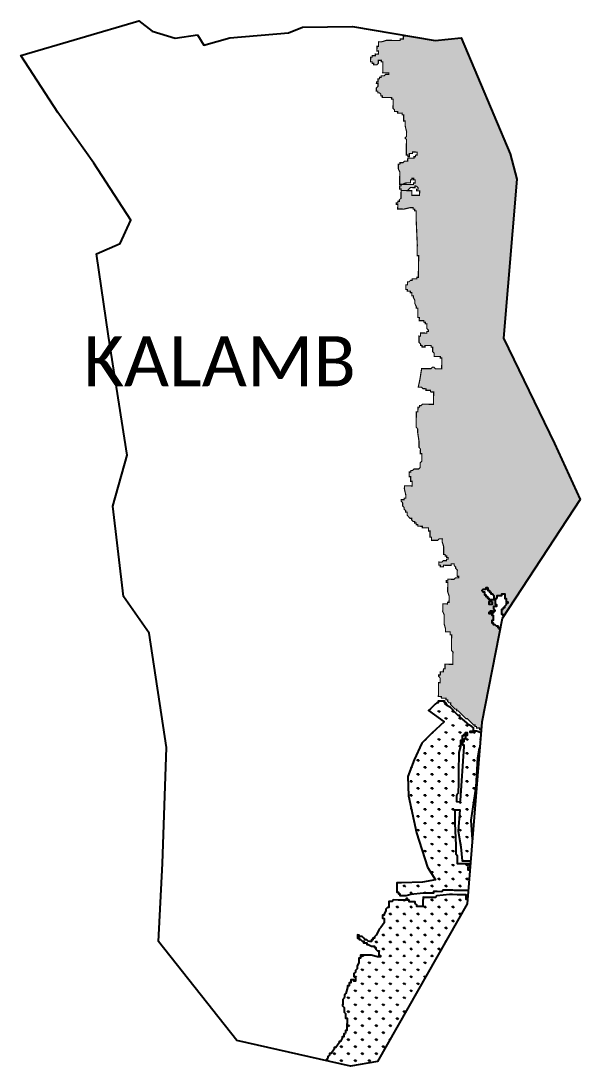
# Model space of a CAD drawing. Header units: metres. Extents: x 264685 to 266124, y 2146503 to 2149191.
import ezdxf

# ---------------------------------------------------------------- set-up
doc = ezdxf.new("R2010")
doc.units = ezdxf.units.M
for name, color, linetype in [('MANGROOVES', 112, 'Continuous'), ('village', 3, 'Continuous'), ('VILLAGE NAME', 250, 'Continuous')]:
    doc.layers.add(name, color=color, linetype=linetype)
doc.styles.get("Standard").update_dxf_attribs({"font": 'simplex.shx'})

msp = doc.modelspace()

# ---------------------------------------------------------------- hatches: boundary and pattern name
at = {"layer": 'MANGROOVES'}
h = msp.add_hatch(dxfattribs=at)
h.set_pattern_fill('GRASS', color=256)
h.paths.add_polyline_path([(265768.4, 2148323.9), (265768.4, 2148319.9), (265768.3, 2148315.9), (265768.3, 2148311.9), (265768.2, 2148308), (265768.1, 2148304), (265768.1, 2148300), (265768, 2148296), (265764.1, 2148296.1), (265760.1, 2148296.1), (265756.1, 2148296.2), (265752.1, 2148296.3), (265748.2, 2148300.3), (265744.2, 2148300.4), (265740.2, 2148296.4), (265736.2, 2148296.5), (265720.3, 2148296.7), (265716.4, 2148296.8), (265712, 2148269), (265707.7, 2148249.2), (265711.7, 2148249.1), (265715.6, 2148249.1), (265719.6, 2148245.1), (265723.5, 2148245), (265727.5, 2148244.9), (265727.5, 2148241), (265731.4, 2148240.9), (265735.4, 2148240.8), (265739.4, 2148240.8), (265739.3, 2148236.8), (265743.3, 2148236.7), (265747.3, 2148236.7), (265747.2, 2148232.7), (265747.2, 2148228.7), (265747, 2148216.8), (265746.8, 2148204.9), (265742.8, 2148204.9), (265730.9, 2148205.1), (265722.9, 2148205.2), (265719, 2148205.3), (265714.9, 2148201.4), (265711, 2148201.4), (265710.9, 2148197.5), (265706.9, 2148197.5), (265706.9, 2148193.5), (265706.8, 2148189.6), (265706.8, 2148185.6), (265702.8, 2148185.7), (265702.7, 2148181.7), (265702.7, 2148177.7), (265702.6, 2148173.7), (265702.3, 2148153.9), (265702.2, 2148149.9), (265702.2, 2148145.9), (265706.1, 2148141.9), (265706, 2148137.9), (265706, 2148133.9), (265709.6, 2148110), (265709.5, 2148106), (265709.5, 2148102.1), (265709.4, 2148094.1), (265713.3, 2148090.1), (265713.2, 2148086.1), (265713.2, 2148082.1), (265713.1, 2148078.1), (265717.1, 2148078.1), (265717, 2148074.1), (265717, 2148070.1), (265716.9, 2148066.2), (265716.9, 2148062.2), (265716.8, 2148058.2), (265712.8, 2148054.3), (265712.7, 2148050.3), (265712.6, 2148046.3), (265712.6, 2148042.4), (265708.5, 2148038.4), (265704.6, 2148038.5), (265696.6, 2148038.6), (265692.6, 2148034.7), (265688.6, 2148034.8), (265688.6, 2148030.8), (265684.6, 2148030.8), (265684.5, 2148026.9), (265684.5, 2148022.9), (265684.4, 2148018.9), (265688.4, 2148018.9), (265688.3, 2148014.9), (265688.3, 2148010.9), (265688.2, 2148006.9), (265692.2, 2148006.9), (265692.1, 2148002.9), (265692.1, 2147998.9), (265692, 2147994.9), (265688, 2147995), (265684, 2147995.1), (265680.1, 2147995.1), (265676.1, 2147995.2), (265672.1, 2147995.2), (265672.1, 2147991.3), (265672, 2147987.3), (265675.7, 2147971.3), (265675.7, 2147967.4), (265675.6, 2147963.4), (265671.7, 2147963.4), (265671.6, 2147959.5), (265667.6, 2147959.5), (265663.6, 2147959.6), (265663.6, 2147955.6), (265667.5, 2147951.6), (265667.4, 2147947.6), (265667.4, 2147943.6), (265671.3, 2147939.6), (265671.2, 2147935.6), (265675.2, 2147931.6), (265675.1, 2147927.6), (265679.1, 2147927.5), (265679, 2147923.6), (265679, 2147919.6), (265686.8, 2147911.5), (265690.8, 2147911.5), (265690.7, 2147907.5), (265694.6, 2147903.5), (265698.6, 2147903.4), (265698.5, 2147899.4), (265702.5, 2147899.4), (265702.4, 2147895.4), (265706.4, 2147895.3), (265706.4, 2147891.3), (265710.3, 2147891.3), (265714.3, 2147891.2), (265718.3, 2147891.2), (265718.2, 2147887.2), (265726.2, 2147887.1), (265730.2, 2147887), (265734.1, 2147887), (265734.1, 2147883), (265734, 2147879), (265738, 2147879), (265737.9, 2147875), (265737.9, 2147871), (265737.8, 2147867), (265737.8, 2147863), (265741.7, 2147863), (265741.7, 2147859), (265741.6, 2147855), (265745.6, 2147855), (265749.6, 2147854.9), (265753.5, 2147854.9), (265757.5, 2147854.8), (265761.5, 2147858.7), (265765.5, 2147858.7), (265769.5, 2147858.6), (265769.4, 2147854.6), (265769.4, 2147850.7), (265773.2, 2147838.7), (265772.9, 2147822.8), (265772.9, 2147818.8), (265776.9, 2147818.7), (265776.8, 2147814.8), (265780.8, 2147814.7), (265780.7, 2147810.7), (265784.7, 2147810.7), (265784.6, 2147806.7), (265780.6, 2147806.7), (265780.6, 2147802.8), (265776.6, 2147802.8), (265772.6, 2147802.9), (265768.6, 2147799), (265764.6, 2147799), (265760.7, 2147799.1), (265760.6, 2147795.1), (265760.5, 2147791.1), (265764.5, 2147791.1), (265764.5, 2147787.1), (265768.4, 2147787), (265772.4, 2147787), (265772.5, 2147791), (265776.4, 2147790.9), (265780.4, 2147790.8), (265792.3, 2147790.7), (265792.4, 2147794.6), (265796.4, 2147794.6), (265800.3, 2147794.5), (265800.3, 2147790.5), (265804.2, 2147786.5), (265804.1, 2147782.5), (265808.1, 2147778.5), (265808, 2147774.5), (265807.9, 2147766.6), (265807.8, 2147762.6), (265811.8, 2147762.5), (265811.7, 2147758.6), (265807.8, 2147758.6), (265803.8, 2147758.7), (265799.8, 2147754.8), (265791.8, 2147754.9), (265787.8, 2147754.9), (265783.9, 2147755), (265783.8, 2147751), (265779.8, 2147751.1), (265779.8, 2147747.1), (265783.7, 2147747.1), (265783.6, 2147739.1), (265783.6, 2147735.1), (265783.5, 2147731.1), (265783.4, 2147727.2), (265783.4, 2147723.2), (265787.2, 2147711.2), (265787.1, 2147703.3), (265787, 2147699.3), (265786.9, 2147695.3), (265783, 2147695.4), (265782.9, 2147691.4), (265778.9, 2147691.5), (265775, 2147691.5), (265771, 2147691.6), (265770.9, 2147687.6), (265770.9, 2147683.6), (265770.8, 2147679.6), (265770.7, 2147671.7), (265774.5, 2147663.7), (265774.5, 2147659.7), (265774.4, 2147655.7), (265774.2, 2147639.8), (265778, 2147627.8), (265777.9, 2147623.9), (265777.9, 2147619.9), (265781.9, 2147619.8), (265785.8, 2147619.8), (265789.8, 2147619.7), (265789.7, 2147615.7), (265789.7, 2147611.8), (265793.7, 2147611.7), (265793.6, 2147607.7), (265793.5, 2147603.8), (265793.2, 2147583.9), (265793.2, 2147579.9), (265793.1, 2147575.9), (265793.1, 2147571.9), (265797, 2147567.9), (265796.9, 2147563.9), (265796.9, 2147560), (265796.8, 2147556), (265796.6, 2147544.1), (265796.6, 2147540.1), (265796.5, 2147536.1), (265792.5, 2147536.2), (265788.6, 2147536.2), (265784.6, 2147536.3), (265780.6, 2147536.3), (265776.6, 2147536.4), (265776.6, 2147532.4), (265776.5, 2147528.5), (265776.5, 2147524.5), (265772.5, 2147524.5), (265772.4, 2147520.6), (265772.4, 2147516.6), (265768.4, 2147516.6), (265764.4, 2147516.7), (265764.4, 2147512.7), (265764.3, 2147508.8), (265760.3, 2147508.8), (265760.3, 2147504.8), (265764.2, 2147500.8), (265764.1, 2147496.8), (265764.1, 2147492.9), (265764, 2147488.9), (265760, 2147488.9), (265759.9, 2147477), (265759.8, 2147473), (265759.7, 2147469.1), (265759.7, 2147465.1), (265759.6, 2147461.1), (265759.6, 2147457.1), (265759.5, 2147453.2), (265763.5, 2147453.1), (265767.4, 2147453), (265767.4, 2147449.1), (265771.4, 2147449), (265775.3, 2147448.9), (265779.3, 2147448.9), (265779.3, 2147444.9), (265783.2, 2147444.9), (265783.2, 2147440.9), (265787.1, 2147436.8), (265791.1, 2147436.8), (265791, 2147432.8), (265794.9, 2147428.8), (265802.8, 2147420.7), (265806.7, 2147420.6), (265806.7, 2147416.7), (265810.6, 2147416.6), (265830.2, 2147396.4), (265834.2, 2147396.4), (265838.1, 2147392.3), (265849.9, 2147380.2), (265853.8, 2147380.2), (265853.8, 2147376.2), (265857.8, 2147376.1), (265857.7, 2147372.2), (265861.7, 2147372.1), (265865.6, 2147372.1), (265865.6, 2147368.1), (265869.6, 2147368), (265870, 2147368), (265871.6, 2147387.3), (265918.3, 2147625.8), (265917.1, 2147625.8), (265917.2, 2147629.8), (265913.2, 2147629.8), (265913.3, 2147633.8), (265909.3, 2147633.8), (265905.4, 2147637.9), (265901.4, 2147637.9), (265901.5, 2147641.9), (265897.5, 2147642), (265897.5, 2147646), (265897.6, 2147649.9), (265901.6, 2147649.9), (265901.6, 2147653.8), (265901.7, 2147657.8), (265901.7, 2147661.8), (265897.8, 2147661.9), (265897.8, 2147665.8), (265893.9, 2147665.9), (265889.9, 2147665.9), (265889.9, 2147669.9), (265893.9, 2147669.9), (265894, 2147673.8), (265897.9, 2147673.8), (265897.9, 2147669.8), (265897.8, 2147665.8), (265901.9, 2147669.7), (265901.9, 2147673.7), (265905.9, 2147673.7), (265902, 2147677.7), (265902, 2147681.7), (265902.1, 2147685.6), (265906.1, 2147685.6), (265910.1, 2147685.5), (265910.1, 2147689.5), (265906.1, 2147689.6), (265906.2, 2147693.5), (265906.3, 2147697.5), (265906.3, 2147701.5), (265906.4, 2147705.5), (265910.3, 2147705.4), (265910.4, 2147709.4), (265910.5, 2147713.4), (265914.4, 2147713.3), (265918.4, 2147713.2), (265922.4, 2147713.2), (265922.4, 2147717.2), (265926.4, 2147717.1), (265930.4, 2147717), (265930.3, 2147713.1), (265930.3, 2147709.1), (265930.2, 2147705.1), (265934.2, 2147705.1), (265934.1, 2147701.1), (265934.1, 2147697.1), (265938.1, 2147697), (265938, 2147693.1), (265934, 2147693.1), (265934, 2147689.2), (265929.9, 2147685.2), (265929.9, 2147681.3), (265925.9, 2147681.3), (265925.8, 2147677.3), (265921.9, 2147677.4), (265921.8, 2147673.4), (265921.7, 2147669.5), (265921.7, 2147665.5), (265925.7, 2147665.4), (265925.6, 2147661.4), (265928.7, 2147661.4), (266124.2, 2147960.1), (266058.3, 2148104.2), (265927.1, 2148374.8), (265961.6, 2148784), (265944.1, 2148849.5), (265818.4, 2149147.5), (265751, 2149140.8), (265673.4, 2149154), (265673.4, 2149152.4), (265669.4, 2149152.4), (265669.4, 2149148.4), (265669.3, 2149144.5), (265665.3, 2149144.5), (265661.3, 2149144.6), (265661.3, 2149140.6), (265657.3, 2149140.7), (265653.3, 2149140.7), (265645.4, 2149140.8), (265637.4, 2149141), (265633.5, 2149141), (265629.5, 2149141.1), (265625.5, 2149141.1), (265613.5, 2149137.3), (265609.6, 2149137.4), (265605.6, 2149137.5), (265605.5, 2149133.5), (265605.5, 2149129.5), (265605.4, 2149125.5), (265601.4, 2149125.6), (265601.4, 2149121.6), (265601.3, 2149117.6), (265601.3, 2149113.7), (265605.2, 2149113.6), (265605.2, 2149109.6), (265605.1, 2149105.7), (265601.1, 2149105.7), (265597.2, 2149105.8), (265597.1, 2149101.8), (265593.1, 2149101.9), (265589.2, 2149101.9), (265589.1, 2149097.9), (265585.1, 2149098), (265585.1, 2149094), (265585, 2149090.1), (265584.9, 2149086.1), (265588.9, 2149086), (265588.9, 2149082), (265592.8, 2149082), (265592.8, 2149078), (265596.7, 2149077.9), (265600.7, 2149077.9), (265604.8, 2149081.8), (265604.8, 2149085.8), (265604.9, 2149089.8), (265608.8, 2149089.7), (265612.8, 2149089.6), (265612.8, 2149085.7), (265616.7, 2149085.6), (265616.7, 2149081.6), (265616.6, 2149077.7), (265616.6, 2149073.7), (265616.5, 2149069.7), (265616.4, 2149065.7), (265616.4, 2149061.7), (265616.3, 2149057.8), (265620.3, 2149057.7), (265624.3, 2149057.7), (265628.3, 2149057.6), (265632.2, 2149057.5), (265632.2, 2149053.6), (265628.2, 2149053.6), (265624.2, 2149053.7), (265620.2, 2149049.8), (265616.2, 2149049.8), (265612.2, 2149049.9), (265612.2, 2149045.9), (265608.2, 2149046), (265608.1, 2149042), (265604.2, 2149042), (265604.1, 2149038.1), (265604, 2149034.1), (265600.1, 2149034.2), (265600, 2149030.2), (265604, 2149030.1), (265603.9, 2149026.1), (265603.9, 2149022.2), (265599.8, 2149018.3), (265599.8, 2149014.3), (265599.7, 2149010.3), (265603.7, 2149010.2), (265603.6, 2149006.3), (265607.6, 2149006.2), (265611.5, 2149002.2), (265611.5, 2148998.2), (265615.4, 2148998.1), (265615.4, 2148994.2), (265619.4, 2148994.1), (265623.3, 2148994), (265627.3, 2148994), (265631.3, 2148993.9), (265635.3, 2148993.9), (265639.2, 2148993.8), (265639.2, 2148989.8), (265643.1, 2148989.8), (265643.1, 2148985.8), (265643, 2148981.8), (265643, 2148977.9), (265642.9, 2148973.9), (265642.9, 2148969.9), (265642.8, 2148965.9), (265646.7, 2148961.9), (265646.7, 2148957.9), (265650.6, 2148957.9), (265654.6, 2148957.8), (265654.5, 2148953.8), (265658.5, 2148953.8), (265662.5, 2148953.7), (265666.5, 2148953.6), (265666.4, 2148949.7), (265670.4, 2148949.6), (265670.3, 2148945.6), (265670.3, 2148941.7), (265670.2, 2148937.7), (265670.1, 2148933.7), (265674.1, 2148933.6), (265674.1, 2148929.7), (265674, 2148925.7), (265673.9, 2148921.7), (265677.7, 2148905.8), (265677.6, 2148901.8), (265677.6, 2148897.8), (265677.5, 2148893.8), (265673.5, 2148889.9), (265677.4, 2148885.9), (265677.3, 2148881.9), (265677.2, 2148874), (265677, 2148862), (265677, 2148858.1), (265676.9, 2148850.1), (265676.8, 2148846.1), (265680.8, 2148846.1), (265680.7, 2148842.1), (265684.7, 2148842), (265684.7, 2148846), (265684.8, 2148850), (265688.8, 2148849.9), (265692.8, 2148849.9), (265692.8, 2148853.8), (265696.8, 2148853.8), (265700.8, 2148853.7), (265704.7, 2148853.7), (265704.7, 2148849.7), (265704.6, 2148845.7), (265700.6, 2148845.8), (265700.6, 2148841.8), (265696.6, 2148841.9), (265696.6, 2148837.9), (265692.6, 2148837.9), (265688.6, 2148838), (265684.6, 2148838.1), (265680.7, 2148838.1), (265680.6, 2148834.1), (265680.5, 2148830.2), (265676.6, 2148830.2), (265672.6, 2148830.3), (265668.6, 2148826.4), (265664.6, 2148826.4), (265660.6, 2148826.5), (265660.5, 2148822.5), (265656.6, 2148822.6), (265656.5, 2148818.6), (265656.5, 2148814.6), (265656.4, 2148810.6), (265660.2, 2148802.6), (265660.1, 2148794.7), (265660, 2148786.7), (265659.9, 2148778.8), (265659.8, 2148774.8), (265659.8, 2148770.8), (265663.8, 2148770.8), (265667.7, 2148770.7), (265675.7, 2148774.6), (265679.7, 2148774.5), (265683.7, 2148774.4), (265687.7, 2148774.4), (265687.7, 2148778.4), (265687.8, 2148782.3), (265691.8, 2148782.3), (265691.8, 2148786.3), (265695.8, 2148786.2), (265695.7, 2148782.2), (265699.7, 2148782.2), (265699.6, 2148778.2), (265699.6, 2148774.2), (265695.6, 2148774.3), (265695.6, 2148770.3), (265691.6, 2148770.4), (265687.6, 2148770.4), (265683.6, 2148770.5), (265679.7, 2148770.5), (265675.7, 2148770.6), (265671.7, 2148770.7), (265667.7, 2148770.7), (265663.8, 2148770.8), (265663.7, 2148766.8), (265659.7, 2148766.9), (265659.7, 2148762.9), (265659.6, 2148758.9), (265663.6, 2148758.8), (265663.5, 2148754.9), (265667.5, 2148754.8), (265671.5, 2148754.7), (265675.4, 2148754.7), (265679.4, 2148754.6), (265683.5, 2148758.5), (265687.5, 2148762.5), (265691.5, 2148762.4), (265695.4, 2148762.3), (265699.4, 2148762.3), (265699.5, 2148766.3), (265703.4, 2148766.2), (265707.4, 2148762.2), (265707.3, 2148758.2), (265703.3, 2148758.3), (265703.3, 2148754.3), (265707.2, 2148754.2), (265711.2, 2148754.2), (265711.2, 2148750.2), (265711.1, 2148746.2), (265711, 2148742.2), (265707.1, 2148742.3), (265703.1, 2148742.4), (265699.1, 2148742.4), (265695.1, 2148742.5), (265691.2, 2148742.5), (265691.2, 2148746.5), (265691.3, 2148750.5), (265691.3, 2148754.5), (265687.4, 2148754.5), (265683.4, 2148754.6), (265679.4, 2148754.6), (265675.4, 2148754.7), (265671.5, 2148754.7), (265667.5, 2148754.8), (265663.5, 2148754.9), (265663.5, 2148750.9), (265663.4, 2148746.9), (265663.3, 2148742.9), (265663.3, 2148739), (265663.2, 2148735), (265659.2, 2148731.1), (265659.1, 2148727.1), (265655.2, 2148727.2), (265655.1, 2148723.2), (265651.1, 2148723.2), (265651.1, 2148719.3), (265655, 2148719.2), (265655, 2148715.2), (265654.9, 2148711.3), (265654.9, 2148707.3), (265658.8, 2148707.2), (265662.8, 2148707.2), (265670.8, 2148707), (265686.7, 2148710.8), (265690.7, 2148710.7), (265694.7, 2148710.7), (265694.6, 2148706.7), (265698.6, 2148706.6), (265698.5, 2148702.7), (265702.5, 2148702.6), (265702.4, 2148698.6), (265702.4, 2148694.6), (265702.3, 2148686.7), (265702.2, 2148682.7), (265705.2, 2148615.1), (265704.9, 2148599.2), (265704.9, 2148595.2), (265704.8, 2148591.2), (265704.8, 2148587.2), (265708.7, 2148587.2), (265708.7, 2148583.2), (265708.6, 2148579.2), (265708.6, 2148575.3), (265708.4, 2148563.3), (265708.2, 2148551.4), (265708.1, 2148547.4), (265708, 2148539.5), (265708, 2148535.5), (265707.9, 2148531.5), (265703.9, 2148531.6), (265703.9, 2148527.6), (265699.9, 2148527.7), (265695.9, 2148527.7), (265692, 2148527.8), (265691.9, 2148523.8), (265687.9, 2148523.9), (265683.9, 2148520), (265679.9, 2148520), (265679.9, 2148516), (265679.8, 2148512.1), (265675.8, 2148512.1), (265675.8, 2148508.1), (265675.7, 2148504.2), (265675.6, 2148500.2), (265679.6, 2148500.1), (265679.6, 2148496.2), (265683.5, 2148496.1), (265687.5, 2148496), (265687.4, 2148492.1), (265691.4, 2148492), (265691.4, 2148488), (265691.3, 2148484.1), (265695.3, 2148484), (265695.2, 2148480), (265699.1, 2148472), (265699, 2148468), (265699, 2148464.1), (265702.8, 2148456.1), (265702.8, 2148452.1), (265706.7, 2148452), (265706.7, 2148448), (265706.6, 2148444.1), (265706.6, 2148440.1), (265706.5, 2148436.1), (265706.4, 2148432.1), (265706.4, 2148428.2), (265710.4, 2148428.1), (265710.3, 2148424.1), (265710.2, 2148420.2), (265714.2, 2148420.1), (265718.2, 2148420), (265722.2, 2148420), (265722.1, 2148416), (265726.1, 2148415.9), (265726, 2148412), (265730, 2148411.9), (265729.9, 2148407.9), (265729.8, 2148400), (265733.7, 2148395.9), (265733.7, 2148392), (265729.7, 2148392), (265729.6, 2148388.1), (265725.7, 2148388.1), (265721.7, 2148388.2), (265717.7, 2148388.2), (265713.7, 2148388.3), (265713.7, 2148384.3), (265713.6, 2148380.3), (265709.6, 2148380.4), (265709.6, 2148376.4), (265709.5, 2148372.4), (265709.5, 2148368.5), (265709.4, 2148364.5), (265713.3, 2148360.5), (265713.3, 2148356.5), (265717.2, 2148356.4), (265717.2, 2148352.5), (265721.2, 2148352.4), (265725.1, 2148352.3), (265725.2, 2148356.3), (265729.2, 2148356.3), (265733.1, 2148356.2), (265737.1, 2148356.1), (265741.1, 2148356.1), (265741, 2148352.1), (265745, 2148352), (265744.9, 2148348.1), (265744.9, 2148344.1), (265744.8, 2148340.1), (265748.7, 2148336.1), (265748.7, 2148332.1), (265748.6, 2148328.1), (265752.6, 2148328.1), (265756.6, 2148328), (265760.6, 2148328), (265764.5, 2148327.9), (265764.5, 2148323.9)])
h.paths.add_polyline_path([(265882.9, 2147733.6), (265886.9, 2147733.6), (265886.9, 2147729.6), (265886.8, 2147725.6), (265890.8, 2147725.6), (265890.7, 2147721.6), (265894.7, 2147721.5), (265894.6, 2147717.6), (265898.6, 2147717.5), (265902.5, 2147713.5), (265902.5, 2147709.5), (265902.4, 2147705.5), (265902.3, 2147701.6), (265898.4, 2147701.6), (265894.4, 2147701.7), (265890.4, 2147701.7), (265890.5, 2147705.7), (265886.5, 2147705.8), (265886.6, 2147709.7), (265882.6, 2147709.8), (265882.6, 2147713.8), (265878.7, 2147713.8), (265878.7, 2147717.8), (265878.8, 2147721.8), (265874.8, 2147721.8), (265870.9, 2147725.9), (265874.9, 2147729.8), (265878.9, 2147729.7), (265882.9, 2147729.7)], flags=16)
h.paths.add_polyline_path([(265890.4, 2147697.8), (265894.3, 2147697.7), (265898.3, 2147697.6), (265898.2, 2147693.7), (265898.2, 2147689.7), (265894.2, 2147689.7), (265890.2, 2147689.8), (265890.3, 2147693.8)], flags=16)
h = msp.add_hatch(dxfattribs=at)
h.set_pattern_fill('GRASS', color=256)
h.paths.add_polyline_path([(265861.1, 2147295.5), (265864.9, 2147321.3), (265866.2, 2147321), (265869.4, 2147360.1), (265857.6, 2147364.2), (265853.6, 2147364.3), (265849.6, 2147364.3), (265845.6, 2147360.4), (265841.6, 2147360.5), (265841.7, 2147364.5), (265845.6, 2147364.4), (265849.6, 2147364.3), (265849.7, 2147368.3), (265849.7, 2147372.3), (265845.8, 2147376.3), (265837.9, 2147380.4), (265834, 2147384.5), (265814.4, 2147400.6), (265814.4, 2147404.6), (265810.5, 2147404.7), (265806.5, 2147408.7), (265790.9, 2147424.9), (265783, 2147428.9), (265779.1, 2147437), (265775.2, 2147437), (265775.2, 2147441), (265771.2, 2147441.1), (265767.3, 2147441.1), (265763.3, 2147441.2), (265759.3, 2147441.2), (265759.3, 2147437.3), (265755.3, 2147437.3), (265751.3, 2147433.4), (265739.2, 2147421.6), (265733.9, 2147417.6), (265774.3, 2147388), (265743, 2147359), (265717.2, 2147333), (265697.3, 2147290.6), (265680.9, 2147247.2), (265682.6, 2147198.2), (265702.8, 2147103), (265731.7, 2147014.6), (265751.8, 2146981.7), (265718.8, 2146975.7), (265664.8, 2146974.1), (265653, 2146973.6), (265652.9, 2146969.6), (265652.8, 2146961.7), (265652.7, 2146953.7), (265652.6, 2146949.7), (265656.6, 2146949.7), (265656.5, 2146945.7), (265660.5, 2146945.6), (265660.5, 2146941.7), (265664.4, 2146941.6), (265668.4, 2146941.6), (265672.4, 2146941.5), (265676.4, 2146941.4), (265688.3, 2146945.2), (265720.2, 2146948.7), (265724.2, 2146948.7), (265728.2, 2146948.6), (265744.1, 2146948.4), (265748, 2146948.3), (265748.1, 2146952.3), (265752.1, 2146952.2), (265756, 2146952.2), (265768, 2146952), (265772, 2146955.9), (265776, 2146955.9), (265779.9, 2146955.8), (265783.9, 2146955.7), (265791.9, 2146955.6), (265795.8, 2146955.6), (265799.8, 2146955.5), (265803.8, 2146955.4), (265819.7, 2146955.2), (265831.6, 2146955), (265835.6, 2146955), (265836.4, 2146955), (265840.6, 2147006.6), (265840.3, 2147006.6), (265836.4, 2147006.7), (265836.4, 2147010.6), (265836.5, 2147014.6), (265840.5, 2147014.5), (265840.5, 2147018.5), (265840.6, 2147022.5), (265836.6, 2147022.6), (265832.6, 2147022.6), (265824.7, 2147022.7), (265820.7, 2147022.8), (265816.7, 2147022.9), (265812.8, 2147022.9), (265808.8, 2147023), (265808.8, 2147026.9), (265808.9, 2147030.9), (265809, 2147034.9), (265809.1, 2147042.8), (265805.2, 2147046.9), (265805.5, 2147070.7), (265802.4, 2147126.5), (265802.4, 2147130.4), (265802.5, 2147138.4), (265802.6, 2147142.4), (265802.7, 2147146.3), (265802.7, 2147150.3), (265802.8, 2147154.3), (265802.8, 2147158.3), (265802.9, 2147162.2), (265814.8, 2147162.1), (265810, 2147106.5), (265817.4, 2147066.6), (265820.8, 2147030.7), (265842.6, 2147030.4), (265847.2, 2147087), (265843.8, 2147134.9), (265856.6, 2147221)])
h.paths.add_polyline_path([(265812.3, 2147257.5), (265812.3, 2147261.5), (265812.4, 2147265.5), (265812.4, 2147269.5), (265812.8, 2147297.3), (265812.9, 2147301.3), (265813, 2147305.2), (265813, 2147309.2), (265817.2, 2147325.1), (265817.3, 2147329), (265817.4, 2147333), (265817.4, 2147337), (265817.5, 2147341), (265821.4, 2147340.9), (265821.5, 2147344.9), (265821.6, 2147348.8), (265821.6, 2147352.8), (265825.6, 2147352.8), (265825.7, 2147356.7), (265829.6, 2147356.7), (265829.7, 2147360.7), (265833.7, 2147360.6), (265833.5, 2147352.6), (265829.6, 2147352.7), (265829.5, 2147348.7), (265829.5, 2147344.8), (265825.5, 2147344.8), (265825.4, 2147340.8), (265825.4, 2147336.9), (265821.4, 2147336.9), (265821.3, 2147332.9), (265821.3, 2147329), (265825.2, 2147328.9), (265825.2, 2147324.9), (265815.2, 2147185.9), (265815.1, 2147181.9), (265807.2, 2147182.1), (265807.3, 2147190), (265807.3, 2147194), (265807.4, 2147198), (265807.5, 2147201.9), (265811.5, 2147205.8), (265811.8, 2147229.7), (265811.9, 2147233.7), (265812, 2147237.7), (265812, 2147241.6)], flags=16)
h = msp.add_hatch(dxfattribs=at)
h.set_pattern_fill('GRASS', color=256)
h.paths.add_polyline_path([(265833.6, 2146920.2), (265834.5, 2146931.1), (265831.3, 2146931.2), (265831.3, 2146935.2), (265831.4, 2146939.1), (265831.4, 2146943.1), (265827.5, 2146943.2), (265823.5, 2146943.2), (265819.5, 2146943.3), (265807.6, 2146943.5), (265795.7, 2146943.6), (265791.7, 2146943.7), (265787.7, 2146943.8), (265755.9, 2146940.3), (265751.8, 2146936.3), (265747.9, 2146936.4), (265743.9, 2146936.5), (265739.9, 2146936.5), (265732, 2146936.6), (265728, 2146936.7), (265724, 2146936.7), (265720, 2146936.8), (265720, 2146932.8), (265719.9, 2146928.9), (265719.9, 2146924.9), (265719.8, 2146920.9), (265719.7, 2146916.9), (265719.7, 2146913), (265715.7, 2146913), (265711.7, 2146913.1), (265707.8, 2146913.1), (265703.8, 2146913.2), (265703.8, 2146917.2), (265699.9, 2146921.2), (265700, 2146925.2), (265696, 2146925.2), (265692, 2146925.3), (265688.1, 2146925.4), (265684.1, 2146925.4), (265684.1, 2146929.4), (265680.2, 2146929.4), (265680.2, 2146933.4), (265676.2, 2146933.5), (265676.2, 2146929.5), (265672.2, 2146929.6), (265660.3, 2146929.7), (265656.3, 2146929.8), (265644.4, 2146930), (265640.4, 2146926.1), (265636.4, 2146926.1), (265632.4, 2146926.2), (265632.3, 2146922.2), (265632.3, 2146918.2), (265632.2, 2146914.3), (265632.2, 2146910.3), (265628.2, 2146910.3), (265624.2, 2146906.4), (265624.1, 2146902.4), (265620, 2146894.6), (265619.9, 2146890.6), (265616, 2146890.6), (265615.9, 2146886.7), (265615.9, 2146882.7), (265619.8, 2146882.6), (265619.8, 2146878.6), (265619.7, 2146874.7), (265619.7, 2146870.7), (265611.5, 2146858.9), (265607.5, 2146855), (265603.4, 2146847.1), (265599.3, 2146839.2), (265595.3, 2146835.3), (265595.2, 2146831.3), (265591.2, 2146831.4), (265591.2, 2146827.4), (265587.2, 2146827.4), (265587.1, 2146823.5), (265583.2, 2146823.5), (265579.2, 2146823.6), (265575.3, 2146827.6), (265571.3, 2146827.7), (265567.4, 2146831.7), (265563.5, 2146835.7), (265559.5, 2146835.8), (265555.5, 2146835.9), (265555.6, 2146839.8), (265551.6, 2146839.9), (265551.6, 2146835.9), (265551.5, 2146831.9), (265555.5, 2146831.9), (265555.4, 2146827.9), (265559.4, 2146827.9), (265563.3, 2146823.8), (265567.3, 2146823.8), (265567.2, 2146819.8), (265571.2, 2146819.7), (265575.2, 2146819.7), (265575.1, 2146815.7), (265579.1, 2146815.6), (265587, 2146811.5), (265590.9, 2146811.5), (265594.9, 2146811.4), (265594.9, 2146807.4), (265598.8, 2146807.4), (265598.8, 2146803.4), (265602.7, 2146799.4), (265606.7, 2146799.3), (265606.6, 2146795.3), (265606.6, 2146791.4), (265606.5, 2146787.4), (265610.5, 2146787.3), (265610.4, 2146783.4), (265606.4, 2146783.4), (265602.5, 2146783.5), (265586.6, 2146787.7), (265582.6, 2146787.7), (265578.7, 2146787.8), (265574.7, 2146787.9), (265570.7, 2146787.9), (265566.7, 2146788), (265562.8, 2146788), (265558.8, 2146788.1), (265558.7, 2146784.1), (265558.7, 2146780.1), (265554.7, 2146780.2), (265554.6, 2146776.2), (265554.5, 2146768.3), (265550.4, 2146760.4), (265550.4, 2146756.4), (265550.3, 2146752.4), (265546.3, 2146748.5), (265546.2, 2146744.5), (265542.2, 2146740.6), (265542.1, 2146736.7), (265542.1, 2146732.7), (265546, 2146728.6), (265545.9, 2146724.7), (265545.9, 2146720.7), (265541.9, 2146720.7), (265541.9, 2146724.7), (265538, 2146724.8), (265534, 2146724.8), (265533.9, 2146720.9), (265533.9, 2146716.9), (265529.9, 2146716.9), (265529.8, 2146713), (265529.8, 2146709), (265525.8, 2146709.1), (265525.8, 2146705.1), (265521.5, 2146689.2), (265517.5, 2146685.3), (265517.5, 2146681.3), (265517.4, 2146677.4), (265513.4, 2146673.5), (265513.3, 2146669.5), (265513.2, 2146665.5), (265513.2, 2146661.5), (265513.1, 2146657.6), (265517, 2146653.5), (265516.9, 2146645.6), (265516.9, 2146641.6), (265520.8, 2146637.6), (265520.7, 2146629.6), (265520.6, 2146625.6), (265524.6, 2146625.6), (265524.5, 2146621.6), (265524.5, 2146617.6), (265524.4, 2146613.6), (265524.3, 2146609.7), (265524.3, 2146605.7), (265524.2, 2146601.7), (265524.2, 2146597.7), (265524.1, 2146593.8), (265520.1, 2146593.8), (265520.1, 2146589.9), (265520, 2146585.9), (265516, 2146585.9), (265516, 2146582), (265515.9, 2146578), (265511.9, 2146578), (265511.9, 2146574.1), (265507.8, 2146566.2), (265503.8, 2146566.2), (265503.8, 2146562.3), (265495.6, 2146550.4), (265491.7, 2146550.5), (265491.6, 2146546.5), (265483.5, 2146534.7), (265479.5, 2146534.8), (265479.4, 2146530.8), (265475.4, 2146526.9), (265475.3, 2146522.9), (265471.3, 2146519), (265471.3, 2146516.7), (265533.3, 2146502.6), (265603, 2146514.5)])

# ---------------------------------------------------------------- linework, layer by layer
at = {"layer": 'MANGROOVES', "const_width": 2.98}
msp.add_lwpolyline([(265673.4, 2149154), (265673.4, 2149152.4), (265669.4, 2149152.4), (265669.4, 2149148.4), (265669.3, 2149144.5), (265665.3, 2149144.5), (265661.3, 2149144.6), (265661.3, 2149140.6), (265657.3, 2149140.7), (265653.3, 2149140.7), (265645.4, 2149140.8), (265637.4, 2149141), (265633.5, 2149141), (265629.5, 2149141.1), (265625.5, 2149141.1), (265613.5, 2149137.3), (265609.6, 2149137.4), (265605.6, 2149137.5), (265605.5, 2149133.5), (265605.5, 2149129.5), (265605.4, 2149125.5), (265601.4, 2149125.6), (265601.4, 2149121.6), (265601.3, 2149117.6), (265601.3, 2149113.7), (265605.2, 2149113.6), (265605.2, 2149109.6), (265605.1, 2149105.7), (265601.1, 2149105.7), (265597.2, 2149105.8), (265597.1, 2149101.8), (265593.1, 2149101.9), (265589.2, 2149101.9), (265589.1, 2149097.9), (265585.1, 2149098), (265585.1, 2149094), (265585, 2149090.1), (265584.9, 2149086.1), (265588.9, 2149086), (265588.9, 2149082), (265592.8, 2149082), (265592.8, 2149078), (265596.7, 2149077.9), (265600.7, 2149077.9), (265604.8, 2149081.8), (265604.8, 2149085.8), (265604.9, 2149089.8), (265608.8, 2149089.7), (265612.8, 2149089.6), (265612.8, 2149085.7), (265616.7, 2149085.6), (265616.7, 2149081.6), (265616.6, 2149077.7), (265616.6, 2149073.7), (265616.5, 2149069.7), (265616.4, 2149065.7), (265616.4, 2149061.7), (265616.3, 2149057.8), (265620.3, 2149057.7), (265624.3, 2149057.7), (265628.3, 2149057.6), (265632.2, 2149057.5), (265632.2, 2149053.6), (265628.2, 2149053.6), (265624.2, 2149053.7), (265620.2, 2149049.8), (265616.2, 2149049.8), (265612.2, 2149049.9), (265612.2, 2149045.9), (265608.2, 2149046), (265608.1, 2149042), (265604.2, 2149042), (265604.1, 2149038.1), (265604, 2149034.1), (265600.1, 2149034.2), (265600, 2149030.2), (265604, 2149030.1), (265603.9, 2149026.1), (265603.9, 2149022.2), (265599.8, 2149018.3), (265599.8, 2149014.3), (265599.7, 2149010.3), (265603.7, 2149010.2), (265603.6, 2149006.3), (265607.6, 2149006.2), (265611.5, 2149002.2), (265611.5, 2148998.2), (265615.4, 2148998.1), (265615.4, 2148994.2), (265619.4, 2148994.1), (265623.3, 2148994), (265627.3, 2148994), (265631.3, 2148993.9), (265635.3, 2148993.9), (265639.2, 2148993.8), (265639.2, 2148989.8), (265643.1, 2148989.8), (265643.1, 2148985.8), (265643, 2148981.8), (265643, 2148977.9), (265642.9, 2148973.9), (265642.9, 2148969.9), (265642.8, 2148965.9), (265646.7, 2148961.9), (265646.7, 2148957.9), (265650.6, 2148957.9), (265654.6, 2148957.8), (265654.5, 2148953.8), (265658.5, 2148953.8), (265662.5, 2148953.7), (265666.5, 2148953.6), (265666.4, 2148949.7), (265670.4, 2148949.6), (265670.3, 2148945.6), (265670.3, 2148941.7), (265670.2, 2148937.7), (265670.1, 2148933.7), (265674.1, 2148933.6), (265674.1, 2148929.7), (265674, 2148925.7), (265673.9, 2148921.7), (265677.7, 2148905.8), (265677.6, 2148901.8), (265677.6, 2148897.8), (265677.5, 2148893.8), (265673.5, 2148889.9), (265677.4, 2148885.9), (265677.3, 2148881.9), (265677.2, 2148874), (265677, 2148862), (265677, 2148858.1), (265676.9, 2148850.1), (265676.8, 2148846.1), (265680.8, 2148846.1), (265680.7, 2148842.1), (265684.7, 2148842), (265684.7, 2148846), (265684.8, 2148850), (265688.8, 2148849.9), (265692.8, 2148849.9), (265692.8, 2148853.8), (265696.8, 2148853.8), (265700.8, 2148853.7), (265704.7, 2148853.7), (265704.7, 2148849.7), (265704.6, 2148845.7), (265700.6, 2148845.8), (265700.6, 2148841.8), (265696.6, 2148841.9), (265696.6, 2148837.9), (265692.6, 2148837.9), (265688.6, 2148838), (265684.6, 2148838.1), (265680.7, 2148838.1), (265680.6, 2148834.1), (265680.5, 2148830.2), (265676.6, 2148830.2), (265672.6, 2148830.3), (265668.6, 2148826.4), (265664.6, 2148826.4), (265660.6, 2148826.5), (265660.5, 2148822.5), (265656.6, 2148822.6), (265656.5, 2148818.6), (265656.5, 2148814.6), (265656.4, 2148810.6), (265660.2, 2148802.6), (265660.1, 2148794.7), (265660, 2148786.7), (265659.9, 2148778.8), (265659.8, 2148774.8), (265659.8, 2148770.8), (265663.8, 2148770.8), (265667.7, 2148770.7), (265675.7, 2148774.6), (265679.7, 2148774.5), (265683.7, 2148774.4), (265687.7, 2148774.4), (265687.7, 2148778.4), (265687.8, 2148782.3), (265691.8, 2148782.3), (265691.8, 2148786.3), (265695.8, 2148786.2), (265695.7, 2148782.2), (265699.7, 2148782.2), (265699.6, 2148778.2), (265699.6, 2148774.2), (265695.6, 2148774.3), (265695.6, 2148770.3), (265691.6, 2148770.4), (265687.6, 2148770.4), (265683.6, 2148770.5), (265679.7, 2148770.5), (265675.7, 2148770.6), (265671.7, 2148770.7), (265667.7, 2148770.7), (265663.8, 2148770.8), (265663.7, 2148766.8), (265659.7, 2148766.9), (265659.7, 2148762.9), (265659.6, 2148758.9), (265663.6, 2148758.8), (265663.5, 2148754.9), (265667.5, 2148754.8), (265671.5, 2148754.7), (265675.4, 2148754.7), (265679.4, 2148754.6), (265683.5, 2148758.5), (265687.5, 2148762.5), (265691.5, 2148762.4), (265695.4, 2148762.3), (265699.4, 2148762.3), (265699.5, 2148766.3), (265703.4, 2148766.2), (265707.4, 2148762.2), (265707.3, 2148758.2), (265703.3, 2148758.3), (265703.3, 2148754.3), (265707.2, 2148754.2), (265711.2, 2148754.2), (265711.2, 2148750.2), (265711.1, 2148746.2), (265711, 2148742.2), (265707.1, 2148742.3), (265703.1, 2148742.4), (265699.1, 2148742.4), (265695.1, 2148742.5), (265691.2, 2148742.5), (265691.2, 2148746.5), (265691.3, 2148750.5), (265691.3, 2148754.5), (265687.4, 2148754.5), (265683.4, 2148754.6), (265679.4, 2148754.6), (265675.4, 2148754.7), (265671.5, 2148754.7), (265667.5, 2148754.8), (265663.5, 2148754.9), (265663.5, 2148750.9), (265663.4, 2148746.9), (265663.3, 2148742.9), (265663.3, 2148739), (265663.2, 2148735), (265659.2, 2148731.1), (265659.1, 2148727.1), (265655.2, 2148727.2), (265655.1, 2148723.2), (265651.1, 2148723.2), (265651.1, 2148719.3), (265655, 2148719.2), (265655, 2148715.2), (265654.9, 2148711.3), (265654.9, 2148707.3), (265658.8, 2148707.2), (265662.8, 2148707.2), (265670.8, 2148707), (265686.7, 2148710.8), (265690.7, 2148710.7), (265694.7, 2148710.7), (265694.6, 2148706.7), (265698.6, 2148706.6), (265698.5, 2148702.7), (265702.5, 2148702.6), (265702.4, 2148698.6), (265702.4, 2148694.6), (265702.3, 2148686.7), (265702.2, 2148682.7), (265705.2, 2148615.1), (265704.9, 2148599.2), (265704.9, 2148595.2), (265704.8, 2148591.2), (265704.8, 2148587.2), (265708.7, 2148587.2), (265708.7, 2148583.2), (265708.6, 2148579.2), (265708.6, 2148575.3), (265708.4, 2148563.3), (265708.2, 2148551.4), (265708.1, 2148547.4), (265708, 2148539.5), (265708, 2148535.5), (265707.9, 2148531.5), (265703.9, 2148531.6), (265703.9, 2148527.6), (265699.9, 2148527.7), (265695.9, 2148527.7), (265692, 2148527.8), (265691.9, 2148523.8), (265687.9, 2148523.9), (265683.9, 2148520), (265679.9, 2148520), (265679.9, 2148516), (265679.8, 2148512.1), (265675.8, 2148512.1), (265675.8, 2148508.1), (265675.7, 2148504.2), (265675.6, 2148500.2), (265679.6, 2148500.1), (265679.6, 2148496.2), (265683.5, 2148496.1), (265687.5, 2148496), (265687.4, 2148492.1), (265691.4, 2148492), (265691.4, 2148488), (265691.3, 2148484.1), (265695.3, 2148484), (265695.2, 2148480), (265699.1, 2148472), (265699, 2148468), (265699, 2148464.1), (265702.8, 2148456.1), (265702.8, 2148452.1), (265706.7, 2148452), (265706.7, 2148448), (265706.6, 2148444.1), (265706.6, 2148440.1), (265706.5, 2148436.1), (265706.4, 2148432.1), (265706.4, 2148428.2), (265710.4, 2148428.1), (265710.3, 2148424.1), (265710.2, 2148420.2), (265714.2, 2148420.1), (265718.2, 2148420), (265722.2, 2148420), (265722.1, 2148416), (265726.1, 2148415.9), (265726, 2148412), (265730, 2148411.9), (265729.9, 2148407.9), (265729.8, 2148400), (265733.7, 2148395.9), (265733.7, 2148392), (265729.7, 2148392), (265729.6, 2148388.1), (265725.7, 2148388.1), (265721.7, 2148388.2), (265717.7, 2148388.2), (265713.7, 2148388.3), (265713.7, 2148384.3), (265713.6, 2148380.3), (265709.6, 2148380.4), (265709.6, 2148376.4), (265709.5, 2148372.4), (265709.5, 2148368.5), (265709.4, 2148364.5), (265713.3, 2148360.5), (265713.3, 2148356.5), (265717.2, 2148356.4), (265717.2, 2148352.5), (265721.2, 2148352.4), (265725.1, 2148352.3), (265725.2, 2148356.3), (265729.2, 2148356.3), (265733.1, 2148356.2), (265737.1, 2148356.1), (265741.1, 2148356.1), (265741, 2148352.1), (265745, 2148352), (265744.9, 2148348.1), (265744.9, 2148344.1), (265744.8, 2148340.1), (265748.7, 2148336.1), (265748.7, 2148332.1), (265748.6, 2148328.1), (265752.6, 2148328.1), (265756.6, 2148328), (265760.6, 2148328), (265764.5, 2148327.9), (265764.5, 2148323.9), (265768.4, 2148323.9), (265768.4, 2148323.9), (265768.4, 2148319.9), (265768.3, 2148315.9), (265768.3, 2148311.9), (265768.2, 2148308), (265768.1, 2148304), (265768.1, 2148300), (265768, 2148296), (265764.1, 2148296.1), (265760.1, 2148296.1), (265756.1, 2148296.2), (265752.1, 2148296.3), (265748.2, 2148300.3), (265744.2, 2148300.4), (265740.2, 2148296.4), (265736.2, 2148296.5), (265720.3, 2148296.7), (265716.4, 2148296.8), (265712, 2148269), (265707.7, 2148249.2), (265711.7, 2148249.1), (265715.6, 2148249.1), (265719.6, 2148245.1), (265723.5, 2148245), (265727.5, 2148244.9), (265727.5, 2148241), (265731.4, 2148240.9), (265735.4, 2148240.8), (265739.4, 2148240.8), (265739.3, 2148236.8), (265743.3, 2148236.7), (265747.3, 2148236.7), (265747.2, 2148232.7), (265747.2, 2148228.7), (265747, 2148216.8), (265746.8, 2148204.9), (265742.8, 2148204.9), (265730.9, 2148205.1), (265722.9, 2148205.2), (265719, 2148205.3), (265714.9, 2148201.4), (265711, 2148201.4), (265710.9, 2148197.5), (265706.9, 2148197.5), (265706.9, 2148193.5), (265706.8, 2148189.6), (265706.8, 2148185.6), (265702.8, 2148185.7), (265702.7, 2148181.7), (265702.7, 2148177.7), (265702.6, 2148173.7), (265702.3, 2148153.9), (265702.2, 2148149.9), (265702.2, 2148145.9), (265706.1, 2148141.9), (265706, 2148137.9), (265706, 2148133.9), (265709.6, 2148110), (265709.5, 2148106), (265709.5, 2148102.1), (265709.4, 2148094.1), (265713.3, 2148090.1), (265713.2, 2148086.1), (265713.2, 2148082.1), (265713.1, 2148078.1), (265717.1, 2148078.1), (265717, 2148074.1), (265717, 2148070.1), (265716.9, 2148066.2), (265716.9, 2148062.2), (265716.8, 2148058.2), (265712.8, 2148054.3), (265712.7, 2148050.3), (265712.6, 2148046.3), (265712.6, 2148042.4), (265708.5, 2148038.4), (265704.6, 2148038.5), (265696.6, 2148038.6), (265692.6, 2148034.7), (265688.6, 2148034.8), (265688.6, 2148030.8), (265684.6, 2148030.8), (265684.5, 2148026.9), (265684.5, 2148022.9), (265684.4, 2148018.9), (265688.4, 2148018.9), (265688.3, 2148014.9), (265688.3, 2148010.9), (265688.2, 2148006.9), (265692.2, 2148006.9), (265692.1, 2148002.9), (265692.1, 2147998.9), (265692, 2147994.9), (265688, 2147995), (265684, 2147995.1), (265680.1, 2147995.1), (265676.1, 2147995.2), (265672.1, 2147995.2), (265672.1, 2147991.3), (265672, 2147987.3), (265675.7, 2147971.3), (265675.7, 2147967.4), (265675.6, 2147963.4), (265671.7, 2147963.4), (265671.6, 2147959.5), (265667.6, 2147959.5), (265663.6, 2147959.6), (265663.6, 2147955.6), (265667.5, 2147951.6), (265667.4, 2147947.6), (265667.4, 2147943.6), (265671.3, 2147939.6), (265671.2, 2147935.6), (265675.2, 2147931.6), (265675.1, 2147927.6), (265679.1, 2147927.5), (265679, 2147923.6), (265679, 2147919.6), (265686.8, 2147911.5), (265690.8, 2147911.5), (265690.7, 2147907.5), (265694.6, 2147903.5), (265698.6, 2147903.4), (265698.5, 2147899.4), (265702.5, 2147899.4), (265702.4, 2147895.4), (265706.4, 2147895.3), (265706.4, 2147891.3), (265710.3, 2147891.3), (265714.3, 2147891.2), (265718.3, 2147891.2), (265718.2, 2147887.2), (265726.2, 2147887.1), (265730.2, 2147887), (265734.1, 2147887), (265734.1, 2147883), (265734, 2147879), (265738, 2147879), (265737.9, 2147875), (265737.9, 2147871), (265737.8, 2147867), (265737.8, 2147863), (265741.7, 2147863), (265741.7, 2147859), (265741.6, 2147855), (265745.6, 2147855), (265749.6, 2147854.9), (265753.5, 2147854.9), (265757.5, 2147854.8), (265761.5, 2147858.7), (265765.5, 2147858.7), (265769.5, 2147858.6), (265769.4, 2147854.6), (265769.4, 2147850.7), (265773.2, 2147838.7), (265772.9, 2147822.8), (265772.9, 2147818.8), (265776.9, 2147818.7), (265776.8, 2147814.8), (265780.8, 2147814.7), (265780.7, 2147810.7), (265784.7, 2147810.7), (265784.6, 2147806.7), (265780.6, 2147806.7), (265780.6, 2147802.8), (265776.6, 2147802.8), (265772.6, 2147802.9), (265768.6, 2147799), (265764.6, 2147799), (265760.7, 2147799.1), (265760.6, 2147795.1), (265760.5, 2147791.1), (265764.5, 2147791.1), (265764.5, 2147787.1), (265768.4, 2147787), (265772.4, 2147787), (265772.5, 2147791), (265776.4, 2147790.9), (265780.4, 2147790.8), (265792.3, 2147790.7), (265792.4, 2147794.6), (265796.4, 2147794.6), (265800.3, 2147794.5), (265800.3, 2147790.5), (265804.2, 2147786.5), (265804.1, 2147782.5), (265808.1, 2147778.5), (265808, 2147774.5), (265807.9, 2147766.6), (265807.8, 2147762.6), (265811.8, 2147762.5), (265811.7, 2147758.6), (265807.8, 2147758.6), (265803.8, 2147758.7), (265799.8, 2147754.8), (265791.8, 2147754.9), (265787.8, 2147754.9), (265783.9, 2147755), (265783.8, 2147751), (265779.8, 2147751.1), (265779.8, 2147747.1), (265783.7, 2147747.1), (265783.6, 2147739.1), (265783.6, 2147735.1), (265783.5, 2147731.1), (265783.4, 2147727.2), (265783.4, 2147723.2), (265787.2, 2147711.2), (265787.1, 2147703.3), (265787, 2147699.3), (265786.9, 2147695.3), (265783, 2147695.4), (265782.9, 2147691.4), (265778.9, 2147691.5), (265775, 2147691.5), (265771, 2147691.6), (265770.9, 2147687.6), (265770.9, 2147683.6), (265770.8, 2147679.6), (265770.7, 2147671.7), (265774.5, 2147663.7), (265774.5, 2147659.7), (265774.4, 2147655.7), (265774.2, 2147639.8), (265778, 2147627.8), (265777.9, 2147623.9), (265777.9, 2147619.9), (265781.9, 2147619.8), (265785.8, 2147619.8), (265789.8, 2147619.7), (265789.7, 2147615.7), (265789.7, 2147611.8), (265793.7, 2147611.7), (265793.6, 2147607.7), (265793.5, 2147603.8), (265793.2, 2147583.9), (265793.2, 2147579.9), (265793.1, 2147575.9), (265793.1, 2147571.9), (265797, 2147567.9), (265796.9, 2147563.9), (265796.9, 2147560), (265796.8, 2147556), (265796.6, 2147544.1), (265796.6, 2147540.1), (265796.5, 2147536.1), (265792.5, 2147536.2), (265788.6, 2147536.2), (265784.6, 2147536.3), (265780.6, 2147536.3), (265776.6, 2147536.4), (265776.6, 2147532.4), (265776.5, 2147528.5), (265776.5, 2147524.5), (265772.5, 2147524.5), (265772.4, 2147520.6), (265772.4, 2147516.6), (265768.4, 2147516.6), (265764.4, 2147516.7), (265764.4, 2147512.7), (265764.3, 2147508.8), (265760.3, 2147508.8), (265760.3, 2147504.8), (265764.2, 2147500.8), (265764.1, 2147496.8), (265764.1, 2147492.9), (265764, 2147488.9), (265760, 2147488.9), (265759.9, 2147477), (265759.8, 2147473), (265759.7, 2147469.1), (265759.7, 2147465.1), (265759.6, 2147461.1), (265759.6, 2147457.1), (265759.5, 2147453.2), (265763.5, 2147453.1), (265767.4, 2147453), (265767.4, 2147449.1), (265771.4, 2147449), (265775.3, 2147448.9), (265779.3, 2147448.9), (265779.3, 2147444.9), (265783.2, 2147444.9), (265783.2, 2147440.9), (265787.1, 2147436.8), (265791.1, 2147436.8), (265791, 2147432.8), (265794.9, 2147428.8), (265802.8, 2147420.7), (265806.7, 2147420.6), (265806.7, 2147416.7), (265810.6, 2147416.6), (265830.2, 2147396.4), (265834.2, 2147396.4), (265838.1, 2147392.3), (265849.9, 2147380.2), (265853.8, 2147380.2), (265853.8, 2147376.2), (265857.8, 2147376.1), (265857.7, 2147372.2), (265861.7, 2147372.1), (265865.6, 2147372.1), (265865.6, 2147368.1), (265869.6, 2147368), (265870, 2147368)], dxfattribs=at)
at = {"layer": 'MANGROOVES'}
for points in [[(265886.9, 2147733.6), (265886.9, 2147729.6), (265886.8, 2147725.6), (265890.8, 2147725.6), (265890.7, 2147721.6), (265894.7, 2147721.5), (265894.6, 2147717.6), (265898.6, 2147717.5), (265902.5, 2147713.5), (265902.5, 2147709.5), (265902.4, 2147705.5), (265902.3, 2147701.6), (265898.4, 2147701.6), (265894.4, 2147701.7), (265890.4, 2147701.7), (265890.5, 2147705.7), (265886.5, 2147705.8), (265886.6, 2147709.7), (265882.6, 2147709.8), (265882.6, 2147713.8), (265878.7, 2147713.8), (265878.7, 2147717.8), (265878.8, 2147721.8), (265874.8, 2147721.8), (265870.9, 2147725.9), (265874.9, 2147729.8), (265878.9, 2147729.7), (265882.9, 2147729.7), (265882.9, 2147733.6)], [(265898.3, 2147697.6), (265898.2, 2147693.7), (265898.2, 2147689.7), (265894.2, 2147689.7), (265890.2, 2147689.8), (265890.3, 2147693.8), (265890.4, 2147697.8), (265894.3, 2147697.7)], [(265807.3, 2147190), (265807.3, 2147194), (265807.4, 2147198), (265807.5, 2147201.9), (265811.5, 2147205.8), (265811.8, 2147229.7), (265811.9, 2147233.7), (265812, 2147237.7), (265812, 2147241.6), (265812.3, 2147257.5), (265812.3, 2147261.5), (265812.4, 2147265.5), (265812.4, 2147269.5), (265812.8, 2147297.3), (265812.9, 2147301.3), (265813, 2147305.2), (265813, 2147309.2), (265817.2, 2147325.1), (265817.3, 2147329), (265817.4, 2147333), (265817.4, 2147337), (265817.5, 2147341), (265821.4, 2147340.9), (265821.5, 2147344.9), (265821.6, 2147348.8), (265821.6, 2147352.8), (265825.6, 2147352.8), (265825.7, 2147356.7), (265829.6, 2147356.7), (265829.7, 2147360.7), (265833.7, 2147360.6), (265833.5, 2147352.6), (265829.6, 2147352.7), (265829.5, 2147348.7), (265829.5, 2147344.8), (265825.5, 2147344.8), (265825.4, 2147340.8), (265825.4, 2147336.9), (265821.4, 2147336.9), (265821.3, 2147332.9), (265821.3, 2147329), (265825.2, 2147328.9), (265825.2, 2147324.9), (265815.2, 2147185.9), (265815.1, 2147181.9), (265807.2, 2147182.1)]]:
    msp.add_lwpolyline(points, close=True, dxfattribs=at)
for points in [[(265918.3, 2147625.8), (265917.1, 2147625.8), (265917.2, 2147629.8), (265913.2, 2147629.8), (265913.3, 2147633.8), (265909.3, 2147633.8), (265905.4, 2147637.9), (265901.4, 2147637.9), (265901.5, 2147641.9), (265897.5, 2147642), (265897.5, 2147646), (265897.6, 2147649.9), (265901.6, 2147649.9), (265901.6, 2147653.8), (265901.7, 2147657.8), (265901.7, 2147661.8), (265897.8, 2147661.9), (265897.8, 2147665.8), (265893.9, 2147665.9), (265889.9, 2147665.9), (265889.9, 2147669.9), (265893.9, 2147669.9), (265894, 2147673.8), (265897.9, 2147673.8), (265897.9, 2147669.8), (265897.8, 2147665.8), (265901.9, 2147669.7), (265901.9, 2147673.7), (265905.9, 2147673.7), (265902, 2147677.7), (265902, 2147681.7), (265902.1, 2147685.6), (265906.1, 2147685.6), (265910.1, 2147685.5), (265910.1, 2147689.5), (265906.1, 2147689.6), (265906.2, 2147693.5), (265906.3, 2147697.5), (265906.3, 2147701.5), (265906.4, 2147705.5), (265910.3, 2147705.4), (265910.4, 2147709.4), (265910.5, 2147713.4), (265914.4, 2147713.3), (265918.4, 2147713.2), (265922.4, 2147713.2), (265922.4, 2147717.2), (265926.4, 2147717.1), (265930.4, 2147717), (265930.3, 2147713.1), (265930.3, 2147709.1), (265930.2, 2147705.1), (265934.2, 2147705.1), (265934.1, 2147701.1), (265934.1, 2147697.1), (265938.1, 2147697), (265938, 2147693.1), (265934, 2147693.1), (265934, 2147689.2), (265929.9, 2147685.2), (265929.9, 2147681.3), (265925.9, 2147681.3), (265925.8, 2147677.3), (265921.9, 2147677.4), (265921.8, 2147673.4), (265921.7, 2147669.5), (265921.7, 2147665.5), (265925.7, 2147665.4), (265925.6, 2147661.4), (265928.7, 2147661.4)], [(265869.4, 2147360.1), (265857.6, 2147364.2), (265853.6, 2147364.3), (265849.6, 2147364.3), (265845.6, 2147360.4), (265841.6, 2147360.5), (265841.7, 2147364.5), (265845.6, 2147364.4), (265849.6, 2147364.3), (265849.7, 2147368.3), (265849.7, 2147372.3), (265845.8, 2147376.3), (265837.9, 2147380.4), (265834, 2147384.5), (265814.4, 2147400.6), (265814.4, 2147404.6), (265810.5, 2147404.7), (265806.5, 2147408.7), (265790.9, 2147424.9), (265783, 2147428.9), (265779.1, 2147437), (265775.2, 2147437), (265775.2, 2147441), (265771.2, 2147441.1), (265767.3, 2147441.1), (265763.3, 2147441.2), (265759.3, 2147441.2), (265759.3, 2147437.3), (265755.3, 2147437.3), (265751.3, 2147433.4), (265739.2, 2147421.6), (265733.9, 2147417.6), (265774.3, 2147388), (265743, 2147359), (265717.2, 2147333), (265697.3, 2147290.6), (265680.9, 2147247.2), (265682.6, 2147198.2), (265702.8, 2147103), (265731.7, 2147014.6), (265751.8, 2146981.7), (265718.8, 2146975.7), (265664.8, 2146974.1), (265653, 2146973.6), (265652.9, 2146969.6), (265652.8, 2146961.7), (265652.7, 2146953.7), (265652.6, 2146949.7), (265656.6, 2146949.7), (265656.5, 2146945.7), (265660.5, 2146945.6), (265660.5, 2146941.7), (265664.4, 2146941.6), (265668.4, 2146941.6), (265672.4, 2146941.5), (265676.4, 2146941.4), (265688.3, 2146945.2), (265720.2, 2146948.7), (265724.2, 2146948.7), (265728.2, 2146948.6), (265744.1, 2146948.4), (265748, 2146948.3), (265748.1, 2146952.3), (265752.1, 2146952.2), (265756, 2146952.2), (265768, 2146952), (265772, 2146955.9), (265776, 2146955.9), (265779.9, 2146955.8), (265783.9, 2146955.7), (265791.9, 2146955.6), (265795.8, 2146955.6), (265799.8, 2146955.5), (265803.8, 2146955.4), (265819.7, 2146955.2), (265831.6, 2146955), (265835.6, 2146955), (265836.4, 2146955)], [(265847.2, 2147085.8), (265843.8, 2147134.9), (265856.6, 2147221), (265861.1, 2147295.5), (265864.9, 2147321.3), (265866.2, 2147321)], [(265840.6, 2147006.6), (265840.3, 2147006.6), (265836.4, 2147006.7), (265836.4, 2147010.6), (265836.5, 2147014.6), (265840.5, 2147014.5), (265840.5, 2147018.5), (265840.6, 2147022.5), (265836.6, 2147022.6), (265832.6, 2147022.6), (265824.7, 2147022.7), (265820.7, 2147022.8), (265816.7, 2147022.9), (265812.8, 2147022.9), (265808.8, 2147023), (265808.8, 2147026.9), (265808.9, 2147030.9), (265809, 2147034.9), (265809.1, 2147042.8), (265805.2, 2147046.9), (265805.5, 2147070.7), (265802.4, 2147126.5), (265802.4, 2147130.4), (265802.5, 2147138.4), (265802.6, 2147142.4), (265802.7, 2147146.3), (265802.7, 2147150.3), (265802.8, 2147154.3), (265802.8, 2147158.3), (265802.9, 2147162.2), (265814.8, 2147162.1), (265810, 2147106.5), (265817.4, 2147066.6), (265820.8, 2147030.7), (265842.6, 2147030.4)], [(265834.5, 2146931.1), (265831.3, 2146931.2), (265831.3, 2146935.2), (265831.4, 2146939.1), (265831.4, 2146943.1), (265827.5, 2146943.2), (265823.5, 2146943.2), (265819.5, 2146943.3), (265807.6, 2146943.5), (265795.7, 2146943.6), (265791.7, 2146943.7), (265787.7, 2146943.8), (265755.9, 2146940.3), (265751.8, 2146936.3), (265747.9, 2146936.4), (265743.9, 2146936.5), (265739.9, 2146936.5), (265732, 2146936.6), (265728, 2146936.7), (265724, 2146936.7), (265720, 2146936.8), (265720, 2146932.8), (265719.9, 2146928.9), (265719.9, 2146924.9), (265719.8, 2146920.9), (265719.7, 2146916.9), (265719.7, 2146913), (265715.7, 2146913), (265711.7, 2146913.1), (265707.8, 2146913.1), (265703.8, 2146913.2), (265703.8, 2146917.2), (265699.9, 2146921.2), (265700, 2146925.2), (265696, 2146925.2), (265692, 2146925.3), (265688.1, 2146925.4), (265684.1, 2146925.4), (265684.1, 2146929.4), (265680.2, 2146929.4), (265680.2, 2146933.4), (265676.2, 2146933.5), (265676.2, 2146929.5), (265672.2, 2146929.6), (265660.3, 2146929.7), (265656.3, 2146929.8), (265644.4, 2146930), (265640.4, 2146926.1), (265636.4, 2146926.1), (265632.4, 2146926.2), (265632.3, 2146922.2), (265632.3, 2146918.2), (265632.2, 2146914.3), (265632.2, 2146910.3), (265628.2, 2146910.3), (265624.2, 2146906.4), (265624.1, 2146902.4), (265620, 2146894.6), (265619.9, 2146890.6), (265616, 2146890.6), (265615.9, 2146886.7), (265615.9, 2146882.7), (265619.8, 2146882.6), (265619.8, 2146878.6), (265619.7, 2146874.7), (265619.7, 2146870.7), (265611.5, 2146858.9), (265607.5, 2146855), (265603.4, 2146847.1), (265599.3, 2146839.2), (265595.3, 2146835.3), (265595.2, 2146831.3), (265591.2, 2146831.4), (265591.2, 2146827.4), (265587.2, 2146827.4), (265587.1, 2146823.5), (265583.2, 2146823.5), (265579.2, 2146823.6), (265575.3, 2146827.6), (265571.3, 2146827.7), (265567.4, 2146831.7), (265563.5, 2146835.7), (265559.5, 2146835.8), (265555.5, 2146835.9), (265555.6, 2146839.8), (265551.6, 2146839.9), (265551.6, 2146835.9), (265551.5, 2146831.9), (265555.5, 2146831.9), (265555.4, 2146827.9), (265559.4, 2146827.9), (265563.3, 2146823.8), (265567.3, 2146823.8), (265567.2, 2146819.8), (265571.2, 2146819.7), (265575.2, 2146819.7), (265575.1, 2146815.7), (265579.1, 2146815.6), (265587, 2146811.5), (265590.9, 2146811.5), (265594.9, 2146811.4), (265594.9, 2146807.4), (265598.8, 2146807.4), (265598.8, 2146803.4), (265602.7, 2146799.4), (265606.7, 2146799.3), (265606.6, 2146795.3), (265606.6, 2146791.4), (265606.5, 2146787.4), (265610.5, 2146787.3), (265610.4, 2146783.4), (265606.4, 2146783.4), (265602.5, 2146783.5), (265586.6, 2146787.7), (265582.6, 2146787.7), (265578.7, 2146787.8), (265574.7, 2146787.9), (265570.7, 2146787.9), (265566.7, 2146788), (265562.8, 2146788), (265558.8, 2146788.1), (265558.7, 2146784.1), (265558.7, 2146780.1), (265554.7, 2146780.2), (265554.6, 2146776.2), (265554.5, 2146768.3), (265550.4, 2146760.4), (265550.4, 2146756.4), (265550.3, 2146752.4), (265546.3, 2146748.5), (265546.2, 2146744.5), (265542.2, 2146740.6), (265542.1, 2146736.7), (265542.1, 2146732.7), (265546, 2146728.6), (265545.9, 2146724.7), (265545.9, 2146720.7), (265541.9, 2146720.7), (265541.9, 2146724.7), (265538, 2146724.8), (265534, 2146724.8), (265533.9, 2146720.9), (265533.9, 2146716.9), (265529.9, 2146716.9), (265529.8, 2146713), (265529.8, 2146709), (265525.8, 2146709.1), (265525.8, 2146705.1), (265521.5, 2146689.2), (265517.5, 2146685.3), (265517.5, 2146681.3), (265517.4, 2146677.4), (265513.4, 2146673.5), (265513.3, 2146669.5), (265513.2, 2146665.5), (265513.2, 2146661.5), (265513.1, 2146657.6), (265517, 2146653.5), (265516.9, 2146645.6), (265516.9, 2146641.6), (265520.8, 2146637.6), (265520.7, 2146629.6), (265520.6, 2146625.6), (265524.6, 2146625.6), (265524.5, 2146621.6), (265524.5, 2146617.6), (265524.4, 2146613.6), (265524.3, 2146609.7), (265524.3, 2146605.7), (265524.2, 2146601.7), (265524.2, 2146597.7), (265524.1, 2146593.8), (265520.1, 2146593.8), (265520.1, 2146589.9), (265520, 2146585.9), (265516, 2146585.9), (265516, 2146582), (265515.9, 2146578), (265511.9, 2146578), (265511.9, 2146574.1), (265507.8, 2146566.2), (265503.8, 2146566.2), (265503.8, 2146562.3), (265495.6, 2146550.4), (265491.7, 2146550.5), (265491.6, 2146546.5), (265483.5, 2146534.7), (265479.5, 2146534.8), (265479.4, 2146530.8), (265475.4, 2146526.9), (265475.3, 2146522.9), (265471.3, 2146519), (265471.3, 2146516.7)]]:
    msp.add_lwpolyline(points, dxfattribs=at)
at = {"layer": 'village', "flags": 128}
msp.add_lwpolyline([(265081.9, 2149146.7), (265139.4, 2149155.1)], dxfattribs=at)
at = {"layer": 'village'}
for points in [[(266124.2, 2147960.1, 0), (265923.8, 2147653.8, 0), (265871.6, 2147387.3, 0), (265833.6, 2146920.2, 0), (265603, 2146514.5, 0), (265533.3, 2146502.6, 0), (265241.2, 2146568.8, 0), (265039.3, 2146823.2, 0), (265049.5, 2147023.8, 0), (265060.1, 2147322.3, 0), (265015.6, 2147615.9, 0), (264949.1, 2147710.7, 0), (264921.6, 2147942.9, 0), (264958.9, 2148074.3, 0), (264910.1, 2148379.9, 0), (264879.6, 2148592.3, 0), (264940.9, 2148618.4, 0), (264968.4, 2148678.8, 0), (264872.8, 2148824.8, 0), (264779.8, 2148955.6, 0), (264685.1, 2149101.9, 0), (264988.3, 2149191.1, 0), (265022.5, 2149164.7, 0), (265081.9, 2149146.7, 0)], [(265139.4, 2149155.1, 0), (265155.8, 2149128.4, 0), (265223, 2149147.9, 0), (265373.7, 2149160.1, 0), (265409.4, 2149174.9, 0), (265538.2, 2149176.8, 0), (265751, 2149140.8, 0), (265818.4, 2149147.5, 0), (265944.1, 2148849.5, 0), (265961.6, 2148784, 0), (265927.1, 2148374.8, 0), (266058.3, 2148104.2, 0), (266124.2, 2147960.1, 0)]]:
    msp.add_polyline3d(points, dxfattribs=at)

# ---------------------------------------------------------------- texts
at = {"layer": 'VILLAGE NAME', "insert": (264846.1, 2148380), "char_height": 128.647, "attachment_point": 1}
msp.add_mtext_dynamic_manual_height_columns('{\\fCalibri|b0|i0|c0|p34;KALAMB}', width=1149.767, gutter_width=643.2, heights=[0], dxfattribs=at)

doc.saveas('drawing.dxf')
